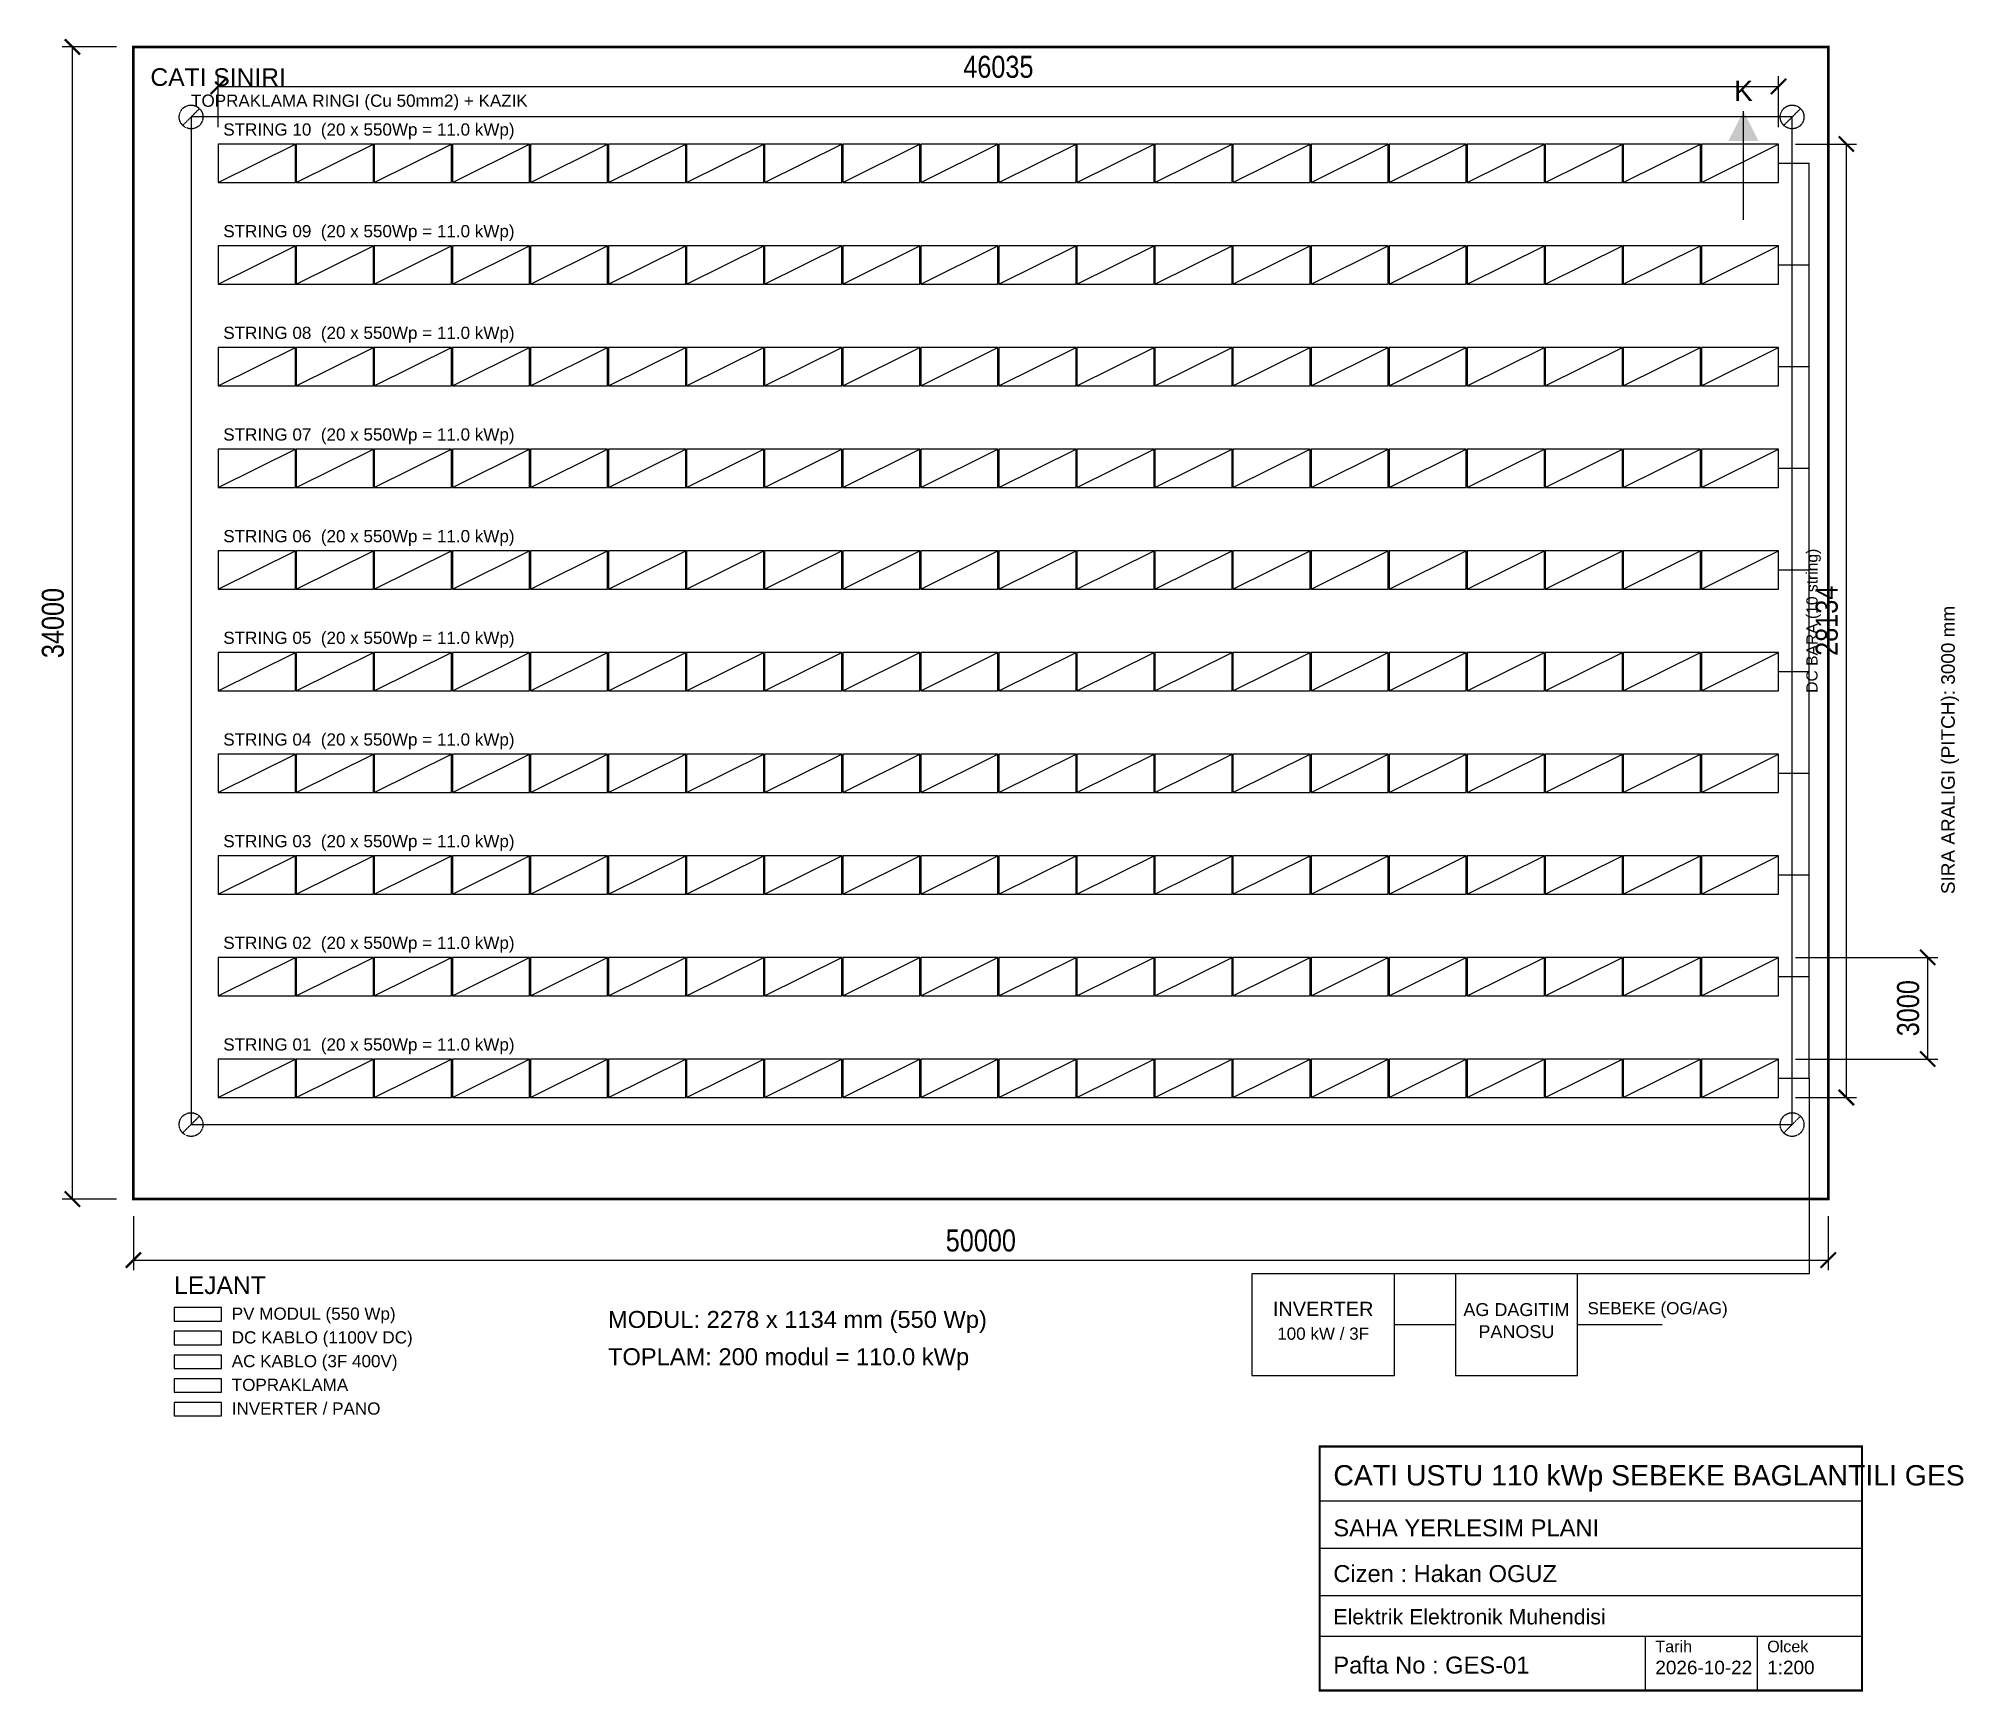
# Model space of a CAD drawing. Header units: millimetres. Extents: x -2802 to 53992, y -14530 to 34249.
import ezdxf
from ezdxf.enums import TextEntityAlignment as Align

# ---------------------------------------------------------------- set-up
doc = ezdxf.new("R2010")
doc.units = ezdxf.units.MM
doc.linetypes.add('DASHDOT', pattern=[3.556, 2.54, -0.508, 0, -0.508])
doc.linetypes.add('DASHED', pattern=[1.524, 1.27, -0.254])
for name, color, linetype in [('AC_KABLO', 5, 'Continuous'), ('ANTET', 7, 'Continuous'), ('CATI', 8, 'Continuous'), ('DC_KABLO', 1, 'DASHED'), ('INVERTER', 4, 'Continuous'), ('LEJANT', 7, 'Continuous'), ('OLCU', 8, 'Continuous'), ('PANELLER', 7, 'Continuous'), ('STRING', 7, 'Continuous'), ('TOPRAKLAMA', 3, 'DASHDOT'), ('YAZI', 7, 'Continuous')]:
    doc.layers.add(name, color=color, linetype=linetype)
doc.styles.add('ANNOT', font='arial.ttf')
doc.styles.add('OpenSansCondensed-Light', font='OpenSansCondensed-Light.ttf')
doc.dimstyles.new('EZDXF', dxfattribs={"dimtxt": 0.25, "dimasz": 0.175, "dimexe": 0.375, "dimexo": 0.125, "dimgap": 0.1, "dimtad": 1, "dimlfac": 100, "dimzin": 12, "dimdsep": 46, "dimtxsty": 'OpenSansCondensed-Light', "dimblk": 'ARCHTICK', "dimcen": 2.5, "dimazin": 3, "dimtfac": 0.5, "dimtmove": 2, "dimatfit": 3})

# ---------------------------------------------------------------- blocks, each defined once
blk = doc.blocks.new('_ARCHTICK')
at = {"color": 0, "linetype": 'ByBlock', "const_width": 0.15}
blk.add_lwpolyline([(-0.5, -0.5), (0.5, 0.5)], dxfattribs=at)

msp = doc.modelspace()

# ---------------------------------------------------------------- linework, layer by layer
at = {"layer": 'AC_KABLO'}
for p, q in [((37200, -3700), (39000, -3700)), ((42600, -3700), (45100, -3700))]:
    msp.add_line(p, q, dxfattribs=at)
msp.add_lwpolyline([(39000, -5200), (42600, -5200), (42600, -2200), (39000, -2200)], close=True, dxfattribs=at)
at = {"layer": 'ANTET'}
for p, q in [((35000, -8900), (51000, -8900)), ((35000, -10300), (51000, -10300)), ((35000, -11700), (51000, -11700)), ((35000, -12900), (51000, -12900)), ((44600, -12900), (44600, -14500)), ((47900, -12900), (47900, -14500))]:
    msp.add_line(p, q, dxfattribs=at)
at = {"layer": 'ANTET', "const_width": 60}
msp.add_lwpolyline([(35000, -14500), (51000, -14500), (51000, -7300), (35000, -7300)], close=True, dxfattribs=at)
at = {"layer": 'CATI', "const_width": 80}
msp.add_lwpolyline([(0, 0), (50000, 0), (50000, 34000), (0, 34000)], close=True, dxfattribs=at)
at = {"layer": 'DC_KABLO'}
for p, q in [((48535, 30567), (49435, 30567)), ((49435, 3567), (49435, 30567)), ((48535, 27567), (49435, 27567)), ((48535, 24567), (49435, 24567)), ((48535, 21567), (49435, 21567)), ((48535, 18567), (49435, 18567)), ((48535, 15567), (49435, 15567)), ((48535, 12567), (49435, 12567)), ((48535, 9567), (49435, 9567)), ((48535, 6567), (49435, 6567)), ((48535, 3567), (49435, 3567)), ((49435, 3567), (49435, -2200)), ((49435, -2200), (35100, -2200))]:
    msp.add_line(p, q, dxfattribs=at)
at = {"layer": 'INVERTER'}
msp.add_lwpolyline([(33000, -5200), (37200, -5200), (37200, -2200), (33000, -2200)], close=True, dxfattribs=at)
at = {"layer": 'LEJANT', "color": 5}
for points in [[(1200, -3600), (2600, -3600), (2600, -3200), (1200, -3200)], [(1200, -5000), (2600, -5000), (2600, -4600), (1200, -4600)]]:
    msp.add_lwpolyline(points, close=True, dxfattribs=at)
at = {"layer": 'LEJANT', "color": 1}
msp.add_lwpolyline([(1200, -4300), (2600, -4300), (2600, -3900), (1200, -3900)], close=True, dxfattribs=at)
at = {"layer": 'LEJANT', "color": 3}
msp.add_lwpolyline([(1200, -5700), (2600, -5700), (2600, -5300), (1200, -5300)], close=True, dxfattribs=at)
at = {"layer": 'LEJANT', "color": 4}
msp.add_lwpolyline([(1200, -6400), (2600, -6400), (2600, -6000), (1200, -6000)], close=True, dxfattribs=at)
at = {"layer": 'PANELLER', "color": 200}
for p, q in [((2500, 30000), (4778, 31134)), ((4803, 30000), (7081, 31134)), ((7106, 30000), (9384, 31134)), ((9409, 30000), (11687, 31134)), ((11712, 30000), (13990, 31134)), ((14015, 30000), (16293, 31134)), ((16318, 30000), (18596, 31134)), ((18621, 30000), (20899, 31134)), ((20924, 30000), (23202, 31134)), ((23227, 30000), (25505, 31134)), ((25530, 30000), (27808, 31134)), ((27833, 30000), (30111, 31134)), ((30136, 30000), (32414, 31134)), ((32439, 30000), (34717, 31134)), ((34742, 30000), (37020, 31134)), ((37045, 30000), (39323, 31134)), ((39348, 30000), (41626, 31134)), ((41651, 30000), (43929, 31134)), ((43954, 30000), (46232, 31134)), ((46257, 30000), (48535, 31134))]:
    msp.add_line(p, q, dxfattribs=at)
at = {"layer": 'PANELLER', "color": 150}
for p, q in [((2500, 27000), (4778, 28134)), ((4803, 27000), (7081, 28134)), ((7106, 27000), (9384, 28134)), ((9409, 27000), (11687, 28134)), ((11712, 27000), (13990, 28134)), ((14015, 27000), (16293, 28134)), ((16318, 27000), (18596, 28134)), ((18621, 27000), (20899, 28134)), ((20924, 27000), (23202, 28134)), ((23227, 27000), (25505, 28134)), ((25530, 27000), (27808, 28134)), ((27833, 27000), (30111, 28134)), ((30136, 27000), (32414, 28134)), ((32439, 27000), (34717, 28134)), ((34742, 27000), (37020, 28134)), ((37045, 27000), (39323, 28134)), ((39348, 27000), (41626, 28134)), ((41651, 27000), (43929, 28134)), ((43954, 27000), (46232, 28134)), ((46257, 27000), (48535, 28134))]:
    msp.add_line(p, q, dxfattribs=at)
at = {"layer": 'PANELLER', "color": 40}
for p, q in [((2500, 24000), (4778, 25134)), ((4803, 24000), (7081, 25134)), ((7106, 24000), (9384, 25134)), ((9409, 24000), (11687, 25134)), ((11712, 24000), (13990, 25134)), ((14015, 24000), (16293, 25134)), ((16318, 24000), (18596, 25134)), ((18621, 24000), (20899, 25134)), ((20924, 24000), (23202, 25134)), ((23227, 24000), (25505, 25134)), ((25530, 24000), (27808, 25134)), ((27833, 24000), (30111, 25134)), ((30136, 24000), (32414, 25134)), ((32439, 24000), (34717, 25134)), ((34742, 24000), (37020, 25134)), ((37045, 24000), (39323, 25134)), ((39348, 24000), (41626, 25134)), ((41651, 24000), (43929, 25134)), ((43954, 24000), (46232, 25134)), ((46257, 24000), (48535, 25134))]:
    msp.add_line(p, q, dxfattribs=at)
at = {"layer": 'PANELLER', "color": 30}
for p, q in [((2500, 21000), (4778, 22134)), ((4803, 21000), (7081, 22134)), ((7106, 21000), (9384, 22134)), ((9409, 21000), (11687, 22134)), ((11712, 21000), (13990, 22134)), ((14015, 21000), (16293, 22134)), ((16318, 21000), (18596, 22134)), ((18621, 21000), (20899, 22134)), ((20924, 21000), (23202, 22134)), ((23227, 21000), (25505, 22134)), ((25530, 21000), (27808, 22134)), ((27833, 21000), (30111, 22134)), ((30136, 21000), (32414, 22134)), ((32439, 21000), (34717, 22134)), ((34742, 21000), (37020, 22134)), ((37045, 21000), (39323, 22134)), ((39348, 21000), (41626, 22134)), ((41651, 21000), (43929, 22134)), ((43954, 21000), (46232, 22134)), ((46257, 21000), (48535, 22134))]:
    msp.add_line(p, q, dxfattribs=at)
at = {"layer": 'PANELLER', "color": 6}
for p, q in [((2500, 18000), (4778, 19134)), ((4803, 18000), (7081, 19134)), ((7106, 18000), (9384, 19134)), ((9409, 18000), (11687, 19134)), ((11712, 18000), (13990, 19134)), ((14015, 18000), (16293, 19134)), ((16318, 18000), (18596, 19134)), ((18621, 18000), (20899, 19134)), ((20924, 18000), (23202, 19134)), ((23227, 18000), (25505, 19134)), ((25530, 18000), (27808, 19134)), ((27833, 18000), (30111, 19134)), ((30136, 18000), (32414, 19134)), ((32439, 18000), (34717, 19134)), ((34742, 18000), (37020, 19134)), ((37045, 18000), (39323, 19134)), ((39348, 18000), (41626, 19134)), ((41651, 18000), (43929, 19134)), ((43954, 18000), (46232, 19134)), ((46257, 18000), (48535, 19134))]:
    msp.add_line(p, q, dxfattribs=at)
at = {"layer": 'PANELLER', "color": 5}
for p, q in [((2500, 15000), (4778, 16134)), ((4803, 15000), (7081, 16134)), ((7106, 15000), (9384, 16134)), ((9409, 15000), (11687, 16134)), ((11712, 15000), (13990, 16134)), ((14015, 15000), (16293, 16134)), ((16318, 15000), (18596, 16134)), ((18621, 15000), (20899, 16134)), ((20924, 15000), (23202, 16134)), ((23227, 15000), (25505, 16134)), ((25530, 15000), (27808, 16134)), ((27833, 15000), (30111, 16134)), ((30136, 15000), (32414, 16134)), ((32439, 15000), (34717, 16134)), ((34742, 15000), (37020, 16134)), ((37045, 15000), (39323, 16134)), ((39348, 15000), (41626, 16134)), ((41651, 15000), (43929, 16134)), ((43954, 15000), (46232, 16134)), ((46257, 15000), (48535, 16134))]:
    msp.add_line(p, q, dxfattribs=at)
at = {"layer": 'PANELLER', "color": 4}
for p, q in [((2500, 12000), (4778, 13134)), ((4803, 12000), (7081, 13134)), ((7106, 12000), (9384, 13134)), ((9409, 12000), (11687, 13134)), ((11712, 12000), (13990, 13134)), ((14015, 12000), (16293, 13134)), ((16318, 12000), (18596, 13134)), ((18621, 12000), (20899, 13134)), ((20924, 12000), (23202, 13134)), ((23227, 12000), (25505, 13134)), ((25530, 12000), (27808, 13134)), ((27833, 12000), (30111, 13134)), ((30136, 12000), (32414, 13134)), ((32439, 12000), (34717, 13134)), ((34742, 12000), (37020, 13134)), ((37045, 12000), (39323, 13134)), ((39348, 12000), (41626, 13134)), ((41651, 12000), (43929, 13134)), ((43954, 12000), (46232, 13134)), ((46257, 12000), (48535, 13134))]:
    msp.add_line(p, q, dxfattribs=at)
at = {"layer": 'PANELLER', "color": 3}
for p, q in [((2500, 9000), (4778, 10134)), ((4803, 9000), (7081, 10134)), ((7106, 9000), (9384, 10134)), ((9409, 9000), (11687, 10134)), ((11712, 9000), (13990, 10134)), ((14015, 9000), (16293, 10134)), ((16318, 9000), (18596, 10134)), ((18621, 9000), (20899, 10134)), ((20924, 9000), (23202, 10134)), ((23227, 9000), (25505, 10134)), ((25530, 9000), (27808, 10134)), ((27833, 9000), (30111, 10134)), ((30136, 9000), (32414, 10134)), ((32439, 9000), (34717, 10134)), ((34742, 9000), (37020, 10134)), ((37045, 9000), (39323, 10134)), ((39348, 9000), (41626, 10134)), ((41651, 9000), (43929, 10134)), ((43954, 9000), (46232, 10134)), ((46257, 9000), (48535, 10134))]:
    msp.add_line(p, q, dxfattribs=at)
at = {"layer": 'PANELLER', "color": 2}
for p, q in [((2500, 6000), (4778, 7134)), ((4803, 6000), (7081, 7134)), ((7106, 6000), (9384, 7134)), ((9409, 6000), (11687, 7134)), ((11712, 6000), (13990, 7134)), ((14015, 6000), (16293, 7134)), ((16318, 6000), (18596, 7134)), ((18621, 6000), (20899, 7134)), ((20924, 6000), (23202, 7134)), ((23227, 6000), (25505, 7134)), ((25530, 6000), (27808, 7134)), ((27833, 6000), (30111, 7134)), ((30136, 6000), (32414, 7134)), ((32439, 6000), (34717, 7134)), ((34742, 6000), (37020, 7134)), ((37045, 6000), (39323, 7134)), ((39348, 6000), (41626, 7134)), ((41651, 6000), (43929, 7134)), ((43954, 6000), (46232, 7134)), ((46257, 6000), (48535, 7134))]:
    msp.add_line(p, q, dxfattribs=at)
at = {"layer": 'PANELLER', "color": 1}
for p, q in [((2500, 3000), (4778, 4134)), ((4803, 3000), (7081, 4134)), ((7106, 3000), (9384, 4134)), ((9409, 3000), (11687, 4134)), ((11712, 3000), (13990, 4134)), ((14015, 3000), (16293, 4134)), ((16318, 3000), (18596, 4134)), ((18621, 3000), (20899, 4134)), ((20924, 3000), (23202, 4134)), ((23227, 3000), (25505, 4134)), ((25530, 3000), (27808, 4134)), ((27833, 3000), (30111, 4134)), ((30136, 3000), (32414, 4134)), ((32439, 3000), (34717, 4134)), ((34742, 3000), (37020, 4134)), ((37045, 3000), (39323, 4134)), ((39348, 3000), (41626, 4134)), ((41651, 3000), (43929, 4134)), ((43954, 3000), (46232, 4134)), ((46257, 3000), (48535, 4134))]:
    msp.add_line(p, q, dxfattribs=at)
at = {"layer": 'PANELLER', "color": 200}
for points in [[(2500, 30000), (4778, 30000), (4778, 31134), (2500, 31134)], [(4803, 30000), (7081, 30000), (7081, 31134), (4803, 31134)], [(7106, 30000), (9384, 30000), (9384, 31134), (7106, 31134)], [(9409, 30000), (11687, 30000), (11687, 31134), (9409, 31134)], [(11712, 30000), (13990, 30000), (13990, 31134), (11712, 31134)], [(14015, 30000), (16293, 30000), (16293, 31134), (14015, 31134)], [(16318, 30000), (18596, 30000), (18596, 31134), (16318, 31134)], [(18621, 30000), (20899, 30000), (20899, 31134), (18621, 31134)], [(20924, 30000), (23202, 30000), (23202, 31134), (20924, 31134)], [(23227, 30000), (25505, 30000), (25505, 31134), (23227, 31134)], [(25530, 30000), (27808, 30000), (27808, 31134), (25530, 31134)], [(27833, 30000), (30111, 30000), (30111, 31134), (27833, 31134)], [(30136, 30000), (32414, 30000), (32414, 31134), (30136, 31134)], [(32439, 30000), (34717, 30000), (34717, 31134), (32439, 31134)], [(34742, 30000), (37020, 30000), (37020, 31134), (34742, 31134)], [(37045, 30000), (39323, 30000), (39323, 31134), (37045, 31134)], [(39348, 30000), (41626, 30000), (41626, 31134), (39348, 31134)], [(41651, 30000), (43929, 30000), (43929, 31134), (41651, 31134)], [(43954, 30000), (46232, 30000), (46232, 31134), (43954, 31134)], [(46257, 30000), (48535, 30000), (48535, 31134), (46257, 31134)]]:
    msp.add_lwpolyline(points, close=True, dxfattribs=at)
at = {"layer": 'PANELLER', "color": 150}
for points in [[(2500, 27000), (4778, 27000), (4778, 28134), (2500, 28134)], [(4803, 27000), (7081, 27000), (7081, 28134), (4803, 28134)], [(7106, 27000), (9384, 27000), (9384, 28134), (7106, 28134)], [(9409, 27000), (11687, 27000), (11687, 28134), (9409, 28134)], [(11712, 27000), (13990, 27000), (13990, 28134), (11712, 28134)], [(14015, 27000), (16293, 27000), (16293, 28134), (14015, 28134)], [(16318, 27000), (18596, 27000), (18596, 28134), (16318, 28134)], [(18621, 27000), (20899, 27000), (20899, 28134), (18621, 28134)], [(20924, 27000), (23202, 27000), (23202, 28134), (20924, 28134)], [(23227, 27000), (25505, 27000), (25505, 28134), (23227, 28134)], [(25530, 27000), (27808, 27000), (27808, 28134), (25530, 28134)], [(27833, 27000), (30111, 27000), (30111, 28134), (27833, 28134)], [(30136, 27000), (32414, 27000), (32414, 28134), (30136, 28134)], [(32439, 27000), (34717, 27000), (34717, 28134), (32439, 28134)], [(34742, 27000), (37020, 27000), (37020, 28134), (34742, 28134)], [(37045, 27000), (39323, 27000), (39323, 28134), (37045, 28134)], [(39348, 27000), (41626, 27000), (41626, 28134), (39348, 28134)], [(41651, 27000), (43929, 27000), (43929, 28134), (41651, 28134)], [(43954, 27000), (46232, 27000), (46232, 28134), (43954, 28134)], [(46257, 27000), (48535, 27000), (48535, 28134), (46257, 28134)]]:
    msp.add_lwpolyline(points, close=True, dxfattribs=at)
at = {"layer": 'PANELLER', "color": 40}
for points in [[(2500, 24000), (4778, 24000), (4778, 25134), (2500, 25134)], [(4803, 24000), (7081, 24000), (7081, 25134), (4803, 25134)], [(7106, 24000), (9384, 24000), (9384, 25134), (7106, 25134)], [(9409, 24000), (11687, 24000), (11687, 25134), (9409, 25134)], [(11712, 24000), (13990, 24000), (13990, 25134), (11712, 25134)], [(14015, 24000), (16293, 24000), (16293, 25134), (14015, 25134)], [(16318, 24000), (18596, 24000), (18596, 25134), (16318, 25134)], [(18621, 24000), (20899, 24000), (20899, 25134), (18621, 25134)], [(20924, 24000), (23202, 24000), (23202, 25134), (20924, 25134)], [(23227, 24000), (25505, 24000), (25505, 25134), (23227, 25134)], [(25530, 24000), (27808, 24000), (27808, 25134), (25530, 25134)], [(27833, 24000), (30111, 24000), (30111, 25134), (27833, 25134)], [(30136, 24000), (32414, 24000), (32414, 25134), (30136, 25134)], [(32439, 24000), (34717, 24000), (34717, 25134), (32439, 25134)], [(34742, 24000), (37020, 24000), (37020, 25134), (34742, 25134)], [(37045, 24000), (39323, 24000), (39323, 25134), (37045, 25134)], [(39348, 24000), (41626, 24000), (41626, 25134), (39348, 25134)], [(41651, 24000), (43929, 24000), (43929, 25134), (41651, 25134)], [(43954, 24000), (46232, 24000), (46232, 25134), (43954, 25134)], [(46257, 24000), (48535, 24000), (48535, 25134), (46257, 25134)]]:
    msp.add_lwpolyline(points, close=True, dxfattribs=at)
at = {"layer": 'PANELLER', "color": 30}
for points in [[(2500, 21000), (4778, 21000), (4778, 22134), (2500, 22134)], [(4803, 21000), (7081, 21000), (7081, 22134), (4803, 22134)], [(7106, 21000), (9384, 21000), (9384, 22134), (7106, 22134)], [(9409, 21000), (11687, 21000), (11687, 22134), (9409, 22134)], [(11712, 21000), (13990, 21000), (13990, 22134), (11712, 22134)], [(14015, 21000), (16293, 21000), (16293, 22134), (14015, 22134)], [(16318, 21000), (18596, 21000), (18596, 22134), (16318, 22134)], [(18621, 21000), (20899, 21000), (20899, 22134), (18621, 22134)], [(20924, 21000), (23202, 21000), (23202, 22134), (20924, 22134)], [(23227, 21000), (25505, 21000), (25505, 22134), (23227, 22134)], [(25530, 21000), (27808, 21000), (27808, 22134), (25530, 22134)], [(27833, 21000), (30111, 21000), (30111, 22134), (27833, 22134)], [(30136, 21000), (32414, 21000), (32414, 22134), (30136, 22134)], [(32439, 21000), (34717, 21000), (34717, 22134), (32439, 22134)], [(34742, 21000), (37020, 21000), (37020, 22134), (34742, 22134)], [(37045, 21000), (39323, 21000), (39323, 22134), (37045, 22134)], [(39348, 21000), (41626, 21000), (41626, 22134), (39348, 22134)], [(41651, 21000), (43929, 21000), (43929, 22134), (41651, 22134)], [(43954, 21000), (46232, 21000), (46232, 22134), (43954, 22134)], [(46257, 21000), (48535, 21000), (48535, 22134), (46257, 22134)]]:
    msp.add_lwpolyline(points, close=True, dxfattribs=at)
at = {"layer": 'PANELLER', "color": 6}
for points in [[(2500, 18000), (4778, 18000), (4778, 19134), (2500, 19134)], [(4803, 18000), (7081, 18000), (7081, 19134), (4803, 19134)], [(7106, 18000), (9384, 18000), (9384, 19134), (7106, 19134)], [(9409, 18000), (11687, 18000), (11687, 19134), (9409, 19134)], [(11712, 18000), (13990, 18000), (13990, 19134), (11712, 19134)], [(14015, 18000), (16293, 18000), (16293, 19134), (14015, 19134)], [(16318, 18000), (18596, 18000), (18596, 19134), (16318, 19134)], [(18621, 18000), (20899, 18000), (20899, 19134), (18621, 19134)], [(20924, 18000), (23202, 18000), (23202, 19134), (20924, 19134)], [(23227, 18000), (25505, 18000), (25505, 19134), (23227, 19134)], [(25530, 18000), (27808, 18000), (27808, 19134), (25530, 19134)], [(27833, 18000), (30111, 18000), (30111, 19134), (27833, 19134)], [(30136, 18000), (32414, 18000), (32414, 19134), (30136, 19134)], [(32439, 18000), (34717, 18000), (34717, 19134), (32439, 19134)], [(34742, 18000), (37020, 18000), (37020, 19134), (34742, 19134)], [(37045, 18000), (39323, 18000), (39323, 19134), (37045, 19134)], [(39348, 18000), (41626, 18000), (41626, 19134), (39348, 19134)], [(41651, 18000), (43929, 18000), (43929, 19134), (41651, 19134)], [(43954, 18000), (46232, 18000), (46232, 19134), (43954, 19134)], [(46257, 18000), (48535, 18000), (48535, 19134), (46257, 19134)]]:
    msp.add_lwpolyline(points, close=True, dxfattribs=at)
at = {"layer": 'PANELLER', "color": 5}
for points in [[(2500, 15000), (4778, 15000), (4778, 16134), (2500, 16134)], [(4803, 15000), (7081, 15000), (7081, 16134), (4803, 16134)], [(7106, 15000), (9384, 15000), (9384, 16134), (7106, 16134)], [(9409, 15000), (11687, 15000), (11687, 16134), (9409, 16134)], [(11712, 15000), (13990, 15000), (13990, 16134), (11712, 16134)], [(14015, 15000), (16293, 15000), (16293, 16134), (14015, 16134)], [(16318, 15000), (18596, 15000), (18596, 16134), (16318, 16134)], [(18621, 15000), (20899, 15000), (20899, 16134), (18621, 16134)], [(20924, 15000), (23202, 15000), (23202, 16134), (20924, 16134)], [(23227, 15000), (25505, 15000), (25505, 16134), (23227, 16134)], [(25530, 15000), (27808, 15000), (27808, 16134), (25530, 16134)], [(27833, 15000), (30111, 15000), (30111, 16134), (27833, 16134)], [(30136, 15000), (32414, 15000), (32414, 16134), (30136, 16134)], [(32439, 15000), (34717, 15000), (34717, 16134), (32439, 16134)], [(34742, 15000), (37020, 15000), (37020, 16134), (34742, 16134)], [(37045, 15000), (39323, 15000), (39323, 16134), (37045, 16134)], [(39348, 15000), (41626, 15000), (41626, 16134), (39348, 16134)], [(41651, 15000), (43929, 15000), (43929, 16134), (41651, 16134)], [(43954, 15000), (46232, 15000), (46232, 16134), (43954, 16134)], [(46257, 15000), (48535, 15000), (48535, 16134), (46257, 16134)]]:
    msp.add_lwpolyline(points, close=True, dxfattribs=at)
at = {"layer": 'PANELLER', "color": 4}
for points in [[(2500, 12000), (4778, 12000), (4778, 13134), (2500, 13134)], [(4803, 12000), (7081, 12000), (7081, 13134), (4803, 13134)], [(7106, 12000), (9384, 12000), (9384, 13134), (7106, 13134)], [(9409, 12000), (11687, 12000), (11687, 13134), (9409, 13134)], [(11712, 12000), (13990, 12000), (13990, 13134), (11712, 13134)], [(14015, 12000), (16293, 12000), (16293, 13134), (14015, 13134)], [(16318, 12000), (18596, 12000), (18596, 13134), (16318, 13134)], [(18621, 12000), (20899, 12000), (20899, 13134), (18621, 13134)], [(20924, 12000), (23202, 12000), (23202, 13134), (20924, 13134)], [(23227, 12000), (25505, 12000), (25505, 13134), (23227, 13134)], [(25530, 12000), (27808, 12000), (27808, 13134), (25530, 13134)], [(27833, 12000), (30111, 12000), (30111, 13134), (27833, 13134)], [(30136, 12000), (32414, 12000), (32414, 13134), (30136, 13134)], [(32439, 12000), (34717, 12000), (34717, 13134), (32439, 13134)], [(34742, 12000), (37020, 12000), (37020, 13134), (34742, 13134)], [(37045, 12000), (39323, 12000), (39323, 13134), (37045, 13134)], [(39348, 12000), (41626, 12000), (41626, 13134), (39348, 13134)], [(41651, 12000), (43929, 12000), (43929, 13134), (41651, 13134)], [(43954, 12000), (46232, 12000), (46232, 13134), (43954, 13134)], [(46257, 12000), (48535, 12000), (48535, 13134), (46257, 13134)]]:
    msp.add_lwpolyline(points, close=True, dxfattribs=at)
at = {"layer": 'PANELLER', "color": 3}
for points in [[(2500, 9000), (4778, 9000), (4778, 10134), (2500, 10134)], [(4803, 9000), (7081, 9000), (7081, 10134), (4803, 10134)], [(7106, 9000), (9384, 9000), (9384, 10134), (7106, 10134)], [(9409, 9000), (11687, 9000), (11687, 10134), (9409, 10134)], [(11712, 9000), (13990, 9000), (13990, 10134), (11712, 10134)], [(14015, 9000), (16293, 9000), (16293, 10134), (14015, 10134)], [(16318, 9000), (18596, 9000), (18596, 10134), (16318, 10134)], [(18621, 9000), (20899, 9000), (20899, 10134), (18621, 10134)], [(20924, 9000), (23202, 9000), (23202, 10134), (20924, 10134)], [(23227, 9000), (25505, 9000), (25505, 10134), (23227, 10134)], [(25530, 9000), (27808, 9000), (27808, 10134), (25530, 10134)], [(27833, 9000), (30111, 9000), (30111, 10134), (27833, 10134)], [(30136, 9000), (32414, 9000), (32414, 10134), (30136, 10134)], [(32439, 9000), (34717, 9000), (34717, 10134), (32439, 10134)], [(34742, 9000), (37020, 9000), (37020, 10134), (34742, 10134)], [(37045, 9000), (39323, 9000), (39323, 10134), (37045, 10134)], [(39348, 9000), (41626, 9000), (41626, 10134), (39348, 10134)], [(41651, 9000), (43929, 9000), (43929, 10134), (41651, 10134)], [(43954, 9000), (46232, 9000), (46232, 10134), (43954, 10134)], [(46257, 9000), (48535, 9000), (48535, 10134), (46257, 10134)]]:
    msp.add_lwpolyline(points, close=True, dxfattribs=at)
at = {"layer": 'PANELLER', "color": 2}
for points in [[(2500, 6000), (4778, 6000), (4778, 7134), (2500, 7134)], [(4803, 6000), (7081, 6000), (7081, 7134), (4803, 7134)], [(7106, 6000), (9384, 6000), (9384, 7134), (7106, 7134)], [(9409, 6000), (11687, 6000), (11687, 7134), (9409, 7134)], [(11712, 6000), (13990, 6000), (13990, 7134), (11712, 7134)], [(14015, 6000), (16293, 6000), (16293, 7134), (14015, 7134)], [(16318, 6000), (18596, 6000), (18596, 7134), (16318, 7134)], [(18621, 6000), (20899, 6000), (20899, 7134), (18621, 7134)], [(20924, 6000), (23202, 6000), (23202, 7134), (20924, 7134)], [(23227, 6000), (25505, 6000), (25505, 7134), (23227, 7134)], [(25530, 6000), (27808, 6000), (27808, 7134), (25530, 7134)], [(27833, 6000), (30111, 6000), (30111, 7134), (27833, 7134)], [(30136, 6000), (32414, 6000), (32414, 7134), (30136, 7134)], [(32439, 6000), (34717, 6000), (34717, 7134), (32439, 7134)], [(34742, 6000), (37020, 6000), (37020, 7134), (34742, 7134)], [(37045, 6000), (39323, 6000), (39323, 7134), (37045, 7134)], [(39348, 6000), (41626, 6000), (41626, 7134), (39348, 7134)], [(41651, 6000), (43929, 6000), (43929, 7134), (41651, 7134)], [(43954, 6000), (46232, 6000), (46232, 7134), (43954, 7134)], [(46257, 6000), (48535, 6000), (48535, 7134), (46257, 7134)]]:
    msp.add_lwpolyline(points, close=True, dxfattribs=at)
at = {"layer": 'PANELLER', "color": 1}
for points in [[(2500, 3000), (4778, 3000), (4778, 4134), (2500, 4134)], [(4803, 3000), (7081, 3000), (7081, 4134), (4803, 4134)], [(7106, 3000), (9384, 3000), (9384, 4134), (7106, 4134)], [(9409, 3000), (11687, 3000), (11687, 4134), (9409, 4134)], [(11712, 3000), (13990, 3000), (13990, 4134), (11712, 4134)], [(14015, 3000), (16293, 3000), (16293, 4134), (14015, 4134)], [(16318, 3000), (18596, 3000), (18596, 4134), (16318, 4134)], [(18621, 3000), (20899, 3000), (20899, 4134), (18621, 4134)], [(20924, 3000), (23202, 3000), (23202, 4134), (20924, 4134)], [(23227, 3000), (25505, 3000), (25505, 4134), (23227, 4134)], [(25530, 3000), (27808, 3000), (27808, 4134), (25530, 4134)], [(27833, 3000), (30111, 3000), (30111, 4134), (27833, 4134)], [(30136, 3000), (32414, 3000), (32414, 4134), (30136, 4134)], [(32439, 3000), (34717, 3000), (34717, 4134), (32439, 4134)], [(34742, 3000), (37020, 3000), (37020, 4134), (34742, 4134)], [(37045, 3000), (39323, 3000), (39323, 4134), (37045, 4134)], [(39348, 3000), (41626, 3000), (41626, 4134), (39348, 4134)], [(41651, 3000), (43929, 3000), (43929, 4134), (41651, 4134)], [(43954, 3000), (46232, 3000), (46232, 4134), (43954, 4134)], [(46257, 3000), (48535, 3000), (48535, 4134), (46257, 4134)]]:
    msp.add_lwpolyline(points, close=True, dxfattribs=at)
at = {"layer": 'TOPRAKLAMA'}
for p, q in [((1450, 31684), (1950, 32184)), ((48685, 31684), (49185, 32184)), ((1450, 1950), (1950, 2450)), ((48685, 1950), (49185, 2450))]:
    msp.add_line(p, q, dxfattribs=at)
msp.add_lwpolyline([(1700, 2200), (48935, 2200), (48935, 31934), (1700, 31934)], close=True, dxfattribs=at)
for centre in [(1700, 31934), (48935, 31934), (1700, 2200), (48935, 2200)]:
    msp.add_circle(centre, 350, dxfattribs=at)
at = {"layer": 'YAZI'}
msp.add_line((47500, 28900), (47500, 32100), dxfattribs=at)
msp.add_solid([(47500, 32100), (47052, 31220), (47948, 31220)], dxfattribs=at)

# ---------------------------------------------------------------- texts
at = {"layer": 'AC_KABLO', "style": 'ANNOT'}
for s, p in [('AG DAGITIM', (40800, -3450)), ('PANOSU', (40800, -4100))]:
    msp.add_text(s, height=380, dxfattribs=at).set_placement(p, align=Align.CENTER)
msp.add_text('SEBEKE (OG/AG)', height=360, dxfattribs=at).set_placement((42900, -3400))
at = {"layer": 'ANTET', "style": 'ANNOT'}
for s, height, p in [('CATI USTU 110 kWp SEBEKE BAGLANTILI GES', 600, (35400, -8450)), ('SAHA YERLESIM PLANI', 500, (35400, -9950)), ('Cizen : Hakan OGUZ', 500, (35400, -11300)), ('Elektrik Elektronik Muhendisi', 450, (35400, -12550)), ('Tarih', 340, (44900, -13370)), ('Olcek', 340, (48200, -13370)), ('Pafta No : GES-01', 500, (35400, -14000)), ('2026-10-22', 400, (44900, -14020)), ('1:200', 400, (48200, -14020))]:
    msp.add_text(s, height=height, dxfattribs=at).set_placement(p)
at = {"layer": 'DC_KABLO', "style": 'ANNOT'}
msp.add_text('DC BARA (10 string)', height=330, rotation=90, dxfattribs=at).set_placement((49685, 17067), align=Align.CENTER)
at = {"layer": 'INVERTER', "style": 'ANNOT'}
for s, height, p in [('INVERTER', 420, (35100, -3450)), ('100 kW / 3F', 360, (35100, -4150))]:
    msp.add_text(s, height=height, dxfattribs=at).set_placement(p, align=Align.CENTER)
at = {"layer": 'LEJANT', "style": 'ANNOT'}
for s, height, p in [('LEJANT', 520, (1200, -2800)), ('PV MODUL (550 Wp)', 360, (2900, -3560)), ('DC KABLO (1100V DC)', 360, (2900, -4260)), ('AC KABLO (3F 400V)', 360, (2900, -4960)), ('TOPRAKLAMA', 360, (2900, -5660)), ('INVERTER / PANO', 360, (2900, -6360))]:
    msp.add_text(s, height=height, dxfattribs=at).set_placement(p)
at = {"layer": 'OLCU', "style": 'ANNOT'}
msp.add_text('SIRA ARALIGI (PITCH): 3000 mm', height=400, rotation=90, dxfattribs=at).set_placement((53735, 9000))
for s, p in [('MODUL: 2278 x 1134 mm (550 Wp)', (14000, -3800)), ('TOPLAM: 200 modul = 110.0 kWp', (14000, -4900))]:
    msp.add_text(s, height=500, dxfattribs=at).set_placement(p)
at = {"layer": 'STRING', "color": 200, "style": 'ANNOT'}
msp.add_text('STRING 10  (20 x 550Wp = 11.0 kWp)', height=360, dxfattribs=at).set_placement((2650, 31384))
at = {"layer": 'STRING', "color": 150, "style": 'ANNOT'}
msp.add_text('STRING 09  (20 x 550Wp = 11.0 kWp)', height=360, dxfattribs=at).set_placement((2650, 28384))
at = {"layer": 'STRING', "color": 40, "style": 'ANNOT'}
msp.add_text('STRING 08  (20 x 550Wp = 11.0 kWp)', height=360, dxfattribs=at).set_placement((2650, 25384))
at = {"layer": 'STRING', "color": 30, "style": 'ANNOT'}
msp.add_text('STRING 07  (20 x 550Wp = 11.0 kWp)', height=360, dxfattribs=at).set_placement((2650, 22384))
at = {"layer": 'STRING', "color": 6, "style": 'ANNOT'}
msp.add_text('STRING 06  (20 x 550Wp = 11.0 kWp)', height=360, dxfattribs=at).set_placement((2650, 19384))
at = {"layer": 'STRING', "color": 5, "style": 'ANNOT'}
msp.add_text('STRING 05  (20 x 550Wp = 11.0 kWp)', height=360, dxfattribs=at).set_placement((2650, 16384))
at = {"layer": 'STRING', "color": 4, "style": 'ANNOT'}
msp.add_text('STRING 04  (20 x 550Wp = 11.0 kWp)', height=360, dxfattribs=at).set_placement((2650, 13384))
at = {"layer": 'STRING', "color": 3, "style": 'ANNOT'}
msp.add_text('STRING 03  (20 x 550Wp = 11.0 kWp)', height=360, dxfattribs=at).set_placement((2650, 10384))
at = {"layer": 'STRING', "color": 2, "style": 'ANNOT'}
msp.add_text('STRING 02  (20 x 550Wp = 11.0 kWp)', height=360, dxfattribs=at).set_placement((2650, 7384))
at = {"layer": 'STRING', "color": 1, "style": 'ANNOT'}
msp.add_text('STRING 01  (20 x 550Wp = 11.0 kWp)', height=360, dxfattribs=at).set_placement((2650, 4384))
at = {"layer": 'TOPRAKLAMA', "style": 'ANNOT'}
msp.add_text('TOPRAKLAMA RINGI (Cu 50mm2) + KAZIK', height=360, dxfattribs=at).set_placement((1700, 32234))
at = {"layer": 'YAZI', "style": 'ANNOT'}
msp.add_text('CATI SINIRI', height=520, dxfattribs=at).set_placement((500, 32850))
msp.add_text('K', height=600, dxfattribs=at).set_placement((47500, 32400), align=Align.CENTER)

# ---------------------------------------------------------------- dimensions: what is measured, and where the dimension line sits
at = {"layer": 'OLCU'}
for base, p1, p2 in [((-1800, 0), (0, 0), (0, 34000)), ((50535, 3000), (48535, 3000), (48535, 31134)), ((52935, 4134), (48535, 4134), (48535, 7134))]:
    msp.add_linear_dim(base=base, p1=p1, p2=p2, angle=90, dimstyle='EZDXF', override={"dimtxt": 650, "dimasz": 450, "dimexe": 300, "dimexo": 500, "dimgap": 250, "dimtad": 1, "dimdec": 0, "dimlfac": 1}, dxfattribs=at).render()
for base, p1, p2 in [((2500, 32834), (2500, 31134), (48535, 31134)), ((0, -1800), (0, 0), (50000, 0))]:
    msp.add_linear_dim(base=base, p1=p1, p2=p2, dimstyle='EZDXF', override={"dimtxt": 650, "dimasz": 450, "dimexe": 300, "dimexo": 500, "dimgap": 250, "dimtad": 1, "dimdec": 0, "dimlfac": 1}, dxfattribs=at).render()

doc.saveas('drawing.dxf')
